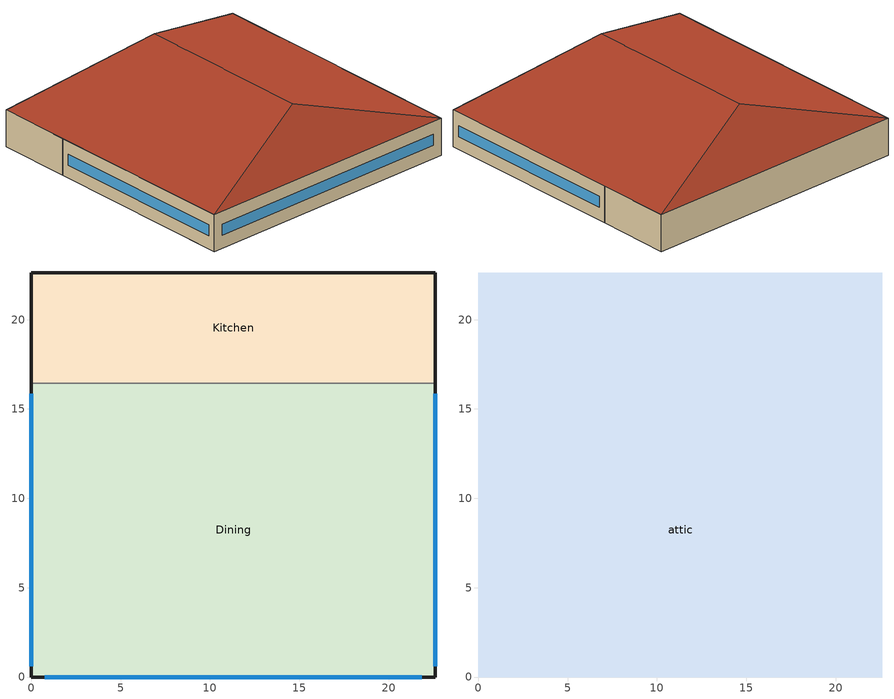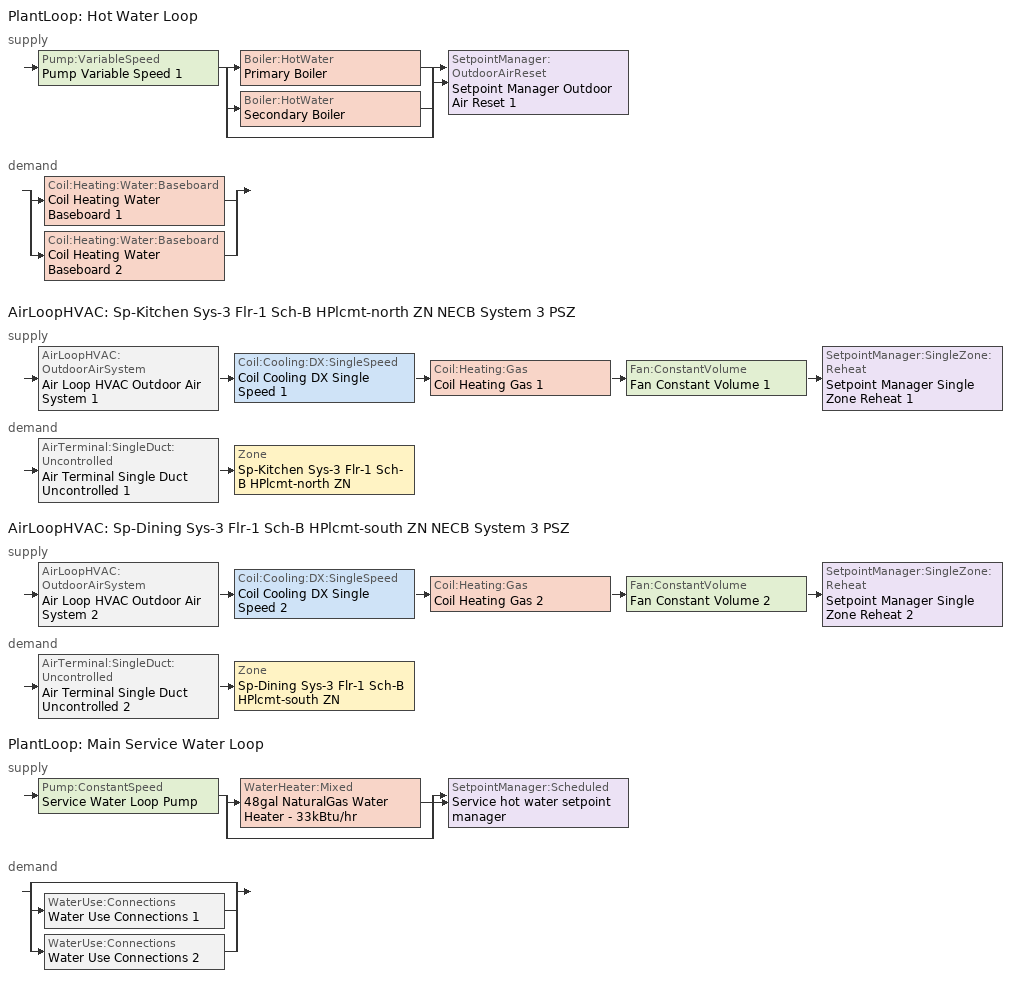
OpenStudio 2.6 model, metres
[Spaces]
Kitchen
 floor ground: 22.61,22.61 22.61,16.44 0,16.44 0,22.61 z0
 wall outside: 22.61,16.44 22.61,22.61 0,22.61 0,16.44 z0:3.05
 wall to Dining: 0,16.44 22.61,16.44 z0:3.05
Dining
 floor ground: 22.61,16.44 22.61,0 0,0 0,16.44 z0
 wall outside: 0,16.44 0,0 22.61,0 22.61,16.44 z0:3.05
 window: 0,15.84 0,0.6 / 22.61,0.6 22.61,15.84 / 0.75,0 21.86,0 z1.07:1.98
attic
 floor to Dining: 22.61,16.44 22.61,0 0,0 0,16.44 z3.05
 floor to Kitchen: 22.61,22.61 22.61,16.44 0,16.44 0,22.61 z3.05
 roof outside: 11.3,18.84,6.82 22.61,22.61,3.05 0,22.61,3.05; 11.3,3.77,6.82 0,0,3.05 22.61,0,3.05; 11.3,18.84,6.82 0,22.61,3.05 0,0,3.05 11.3,3.77,6.82; 11.3,3.77,6.82 22.61,0,3.05 22.61,22.61,3.05 11.3,18.84,6.82
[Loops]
PlantLoop 'Hot Water Loop'
 supply: Pump:VariableSpeed 'Pump Variable Speed 1' > split
  | Boiler:HotWater 'Primary Boiler'
  | Boiler:HotWater 'Secondary Boiler'
  | bypass
  join > SetpointManager:OutdoorAirReset 'Setpoint Manager Outdoor Air Reset 1'
 demand: split
  | Coil:Heating:Water:Baseboard 'Coil Heating Water Baseboard 1'
  | Coil:Heating:Water:Baseboard 'Coil Heating Water Baseboard 2'
AirLoopHVAC 'Sp-Kitchen Sys-3 Flr-1 Sch-B HPlcmt-north ZN NECB System 3 PSZ'
 supply: AirLoopHVAC:OutdoorAirSystem 'Air Loop HVAC Outdoor Air System 1' > Coil:Cooling:DX:SingleSpeed 'Coil Cooling DX Single Speed 1' > Coil:Heating:Gas 'Coil Heating Gas 1' > Fan:ConstantVolume 'Fan Constant Volume 1' > SetpointManager:SingleZone:Reheat 'Setpoint Manager Single Zone Reheat 1'
 demand: AirTerminal:SingleDuct:Uncontrolled 'Air Terminal Single Duct Uncontrolled 1' > Zone 'Sp-Kitchen Sys-3 Flr-1 Sch-B HPlcmt-north ZN'
AirLoopHVAC 'Sp-Dining Sys-3 Flr-1 Sch-B HPlcmt-south ZN NECB System 3 PSZ'
 supply: AirLoopHVAC:OutdoorAirSystem 'Air Loop HVAC Outdoor Air System 2' > Coil:Cooling:DX:SingleSpeed 'Coil Cooling DX Single Speed 2' > Coil:Heating:Gas 'Coil Heating Gas 2' > Fan:ConstantVolume 'Fan Constant Volume 2' > SetpointManager:SingleZone:Reheat 'Setpoint Manager Single Zone Reheat 2'
 demand: AirTerminal:SingleDuct:Uncontrolled 'Air Terminal Single Duct Uncontrolled 2' > Zone 'Sp-Dining Sys-3 Flr-1 Sch-B HPlcmt-south ZN'
PlantLoop 'Main Service Water Loop'
 supply: Pump:ConstantSpeed 'Service Water Loop Pump' > split
  | WaterHeater:Mixed '48gal NaturalGas Water Heater - 33kBtu/hr'
  | bypass
  join > SetpointManager:Scheduled 'Service hot water setpoint manager'
 demand: split
  | bypass
  | WaterUse:Connections 'Water Use Connections 1'
  | WaterUse:Connections 'Water Use Connections 2'
[Site]
Vancouver Intl AP_BC_CAN: Latitude {deg}=49.195; Longitude {deg}=-123.184; Time Zone {hr}=-8; Elevation {m}=4.3; Terrain=City
[Building]
FullServiceRestaurant-CAN_BC_Vancouver.Intl.AP.718920_CWEC2016.epw created: 2018-09-18 16:54:03 +0000: North Axis {deg}=0; Default Construction Set=BTAP-Mass at hdd = 2800.0; Standards Number of Stories=1; Standards Number of Above Ground Stories=1; Standards Building Type=FullServiceRestaurant
[Site:WaterMainsTemperature]
Calculation Method=Correlation; Annual Average Outdoor Air Temperature {C}=10.4083; Maximum Difference In Monthly Average Outdoor Air Temperatures {deltaC}=14.1
[Site:GroundTemperature:BuildingSurface]
19.527, 19.502, 19.536, 19.598, 20.002, 21.64, 22.225, 22.375, 21.449, 20.121, 19.802, 19.633
[ClimateZones]
Climate Zone Institution Name 2=CEC; Climate Zone Document Name 2=California Climate Zone Descriptions; Climate Zone Document Year 2=1995
[SizingPeriod:DesignDay] Barometric Pressure {Pa}=101273; Sky Clearness=0; Rain Indicator=0; Snow Indicator=0; Day of Month=21; Daylight Saving Time Indicator=0; Humidity Indicating Type=Wetbulb; Dry-Bulb Temperature Range Modifier Type=DefaultMultipliers
Name | Maximum Dry-Bulb Temperature {C} | Daily Dry-Bulb Temperature Range {deltaC} | Humidity Indicating Conditions at Maximum Dry-Bulb | Wind Speed {m/s} | Wind Direction {deg} | Month | Day Type | Solar Model Indicator | ASHRAE Taub | ASHRAE Taud
Vancouver Intl AP Ann Htg 99.6% Condns DB | -6.1 | 0 | -6.1 | 3 | 100 | 12 | WinterDesignDay | ASHRAEClearSky
Vancouver Intl AP Ann Clg .4% Condns DB=>MWB | 25.1 | 7.6 | 18.5 | 3.7 | 300 | 7 | SummerDesignDay | ASHRAETau | 0.359 | 2.485
[Material:NoMass] Roughness=Smooth; Thermal Absorptance=0.9; Solar Absorptance=0.7
Name | Thermal Resistance {m2-K/W} | Visible Absorptance
Typical Carpet Pad; Typical Carpet Pad 1 | 0.21648 | 0.8
Typical Insulation 1 | 4.14482 | 0.7
Typical Insulation 2 | 2.90366 | 0.7
Typical Insulation 3 | 4.40527 | 0.7
Typical Carpet Pad 2 | 1.25503 | 0.8
Typical Carpet Pad 3; Typical Carpet Pad 4 | 1.69459 | 0.8
Typical Insulation 4 | 0.416649 | 0.7
Typical Insulation 5 | 0.416667 | 0.7
[Material]
Name | Roughness | Thickness {m} | Conductivity {W/m-K} | Density {kg/m3} | Specific Heat {J/kg-K} | Thermal Absorptance | Solar Absorptance | Visible Absorptance
G05 25mm wood | MediumSmooth | 0.0254 | 0.15 | 608 | 1630 | 0.9 | 0.5 | 0.5
100mm Normalweight concrete floor 1 | MediumSmooth | 0.1016 | 2.31 | 2322 | 832
G01 13mm gypsum board 1 | Smooth | 0.0127 | 0.16 | 800 | 1090 | 0.9 | 0.7 | 0.5
4 in. Normalweight Concrete Floor 1 | MediumRough | 0.1016 | 2.31 | 2322 | 832 | 0.9 | 0.7 | 0.7
1IN Stucco 1 | Smooth | 0.0253 | 0.6918 | 1858 | 837 | 0.9 | 0.7 | 0.92
8IN CONCRETE HW RefBldg 1 | Rough | 0.2032 | 1.311 | 2240 | 836.8 | 0.9 | 0.7 | 0.7
1/2IN Gypsum 1 | Smooth | 0.0127 | 0.16 | 784.9 | 830 | 0.9 | 0.4 | 0.4
Metal Roof Surface 1; F08 Metal surface 1 | Smooth | 0.0008 | 45.28 | 7824 | 500 | 0.9 | 0.7 | 0.7
6 in. Normalweight Concrete Floor 1; 6 in. Normalweight Concrete Floor 2; 6 in. Normalweight Concrete Floor 3 | MediumRough | 0.1524 | 2.31 | 2322 | 832 | 0.9 | 0.7 | 0.7
[Construction]
BTAP-Int-Partition; BTAP-Int-Door: G05 25mm wood
BTAP-Int-Floor: 100mm Normalweight concrete floor 1, Typical Carpet Pad
BTAP-Int-Wall: G01 13mm gypsum board 1, G01 13mm gypsum board 1
BTAP-Int-Ceiling: Typical Carpet Pad, 100mm Normalweight concrete floor 1
BTAP-Int-Window: SimpleGlazing
BTAP-Ext-Floor-Mass:U-0.227: Typical Insulation 1, 4 in. Normalweight Concrete Floor 1, Typical Carpet Pad 1
BTAP-Ext-Wall-Mass:U-0.315: 1IN Stucco 1, 8IN CONCRETE HW RefBldg 1, Typical Insulation 2, 1/2IN Gypsum 1
BTAP-Ext-Roof-Metal:U-0.227: Metal Roof Surface 1, Typical Insulation 3
BTAP-Grnd-Floor-Mass:U-0.757: 6 in. Normalweight Concrete Floor 1, Typical Carpet Pad 2
BTAP-Grnd-Wall-Mass:U-0.568: 6 in. Normalweight Concrete Floor 2, Typical Carpet Pad 3
BTAP-Grnd-Roof-Mass:U-0.568: 6 in. Normalweight Concrete Floor 3, Typical Carpet Pad 4
BTAP-Ext-FixedWindow:U=0.240 SHGC=0.600; BTAP-Ext-GlassDoors:U=0.240 SHGC=0.600; BTAP-Ext-Skylights:U=0.240 SHGC=0.600; BTAP-Ext-DaylightDomes:U=0.240 SHGC=0.600; BTAP-Ext-DaylightDiffuser:U=0.240 SHGC=0.600: SimpleGlazing:U=0.240 SHGC=0.600
BTAP-Ext-Door:U-2.4: F08 Metal surface 1, Typical Insulation 4
BTAP-Ext-OverHeadDoor:U-2.4: Typical Insulation 5
[DefaultConstructionSet]
BTAP-Mass at hdd = 2800.0: Default Exterior Surface Constructions=BTAP-Mass at hdd = 2800.0; Default Interior Surface Constructions=Default Surface Constructions 2; Default Ground Contact Surface Constructions=BTAP-Mass at hdd = 2800.0 1; Default Exterior SubSurface Constructions=BTAP-Mass at hdd = 2800.0; Default Interior SubSurface Constructions=Default Sub Surface Constructions 2; Interior Partition Construction=BTAP-Int-Partition
[DefaultSurfaceConstructions]
Name | Floor Construction | Wall Construction | Roof Ceiling Construction
Default Surface Constructions 2 | BTAP-Int-Floor | BTAP-Int-Wall | BTAP-Int-Ceiling
BTAP-Mass at hdd = 2800.0 | BTAP-Ext-Floor-Mass:U-0.227 | BTAP-Ext-Wall-Mass:U-0.315 | BTAP-Ext-Roof-Metal:U-0.227
BTAP-Mass at hdd = 2800.0 1 | BTAP-Grnd-Floor-Mass:U-0.757 | BTAP-Grnd-Wall-Mass:U-0.568 | BTAP-Grnd-Roof-Mass:U-0.568
[DefaultSubSurfaceConstructions]
Name | Fixed Window Construction | Operable Window Construction | Door Construction | Glass Door Construction | Overhead Door Construction | Skylight Construction | Tubular Daylight Dome Construction | Tubular Daylight Diffuser Construction
Default Sub Surface Constructions 2 | BTAP-Int-Window | BTAP-Int-Window | BTAP-Int-Door
BTAP-Mass at hdd = 2800.0 | BTAP-Ext-FixedWindow:U=0.240 SHGC=0.600 | BTAP-Ext-FixedWindow:U=0.240 SHGC=0.600 | BTAP-Ext-Door:U-2.4 | BTAP-Ext-GlassDoors:U=0.240 SHGC=0.600 | BTAP-Ext-OverHeadDoor:U-2.4 | BTAP-Ext-Skylights:U=0.240 SHGC=0.600 | BTAP-Ext-DaylightDomes:U=0.240 SHGC=0.600 | BTAP-Ext-DaylightDiffuser:U=0.240 SHGC=0.600
[WindowMaterial:SimpleGlazingSystem] Solar Heat Gain Coefficient=0.6; Visible Transmittance=0.21
Name | U-Factor {W/m2-K}
SimpleGlazing | 2.2
SimpleGlazing:U=0.240 SHGC=0.600 | 2.4
[Space]
Name | Space Type | Building Story | Thermal Zone | Part of Total Floor Area
Kitchen | Space Function Food preparation area | Building Story 1 | Sp-Kitchen Sys-3 Flr-1 Sch-B HPlcmt-north ZN | Yes
Dining | Space Function Dining area - family dining | Building Story 1 | Sp-Dining Sys-3 Flr-1 Sch-B HPlcmt-south ZN | Yes
attic | Space Function - undefined - | Building Story 2 | Sp-attic Sys-0 Flr-2 Sch-- undefined - HPlcmt-core ZN | No
[BuildingStory]
Name | Nominal Z Coordinate {m}
Building Story 1 | 0
Building Story 2 | 3.0488
[SpaceType] Standards Building Type=Space Function
Name | Default Schedule Set | Design Specification Outdoor Air Object | Standards Space Type
Space Function - undefined - | Space Function - undefined - Schedule Set | Space Function - undefined - Ventilation | - undefined -
Space Function Dining area - family dining | Space Function Dining area - family dining Schedule Set | Space Function Dining area - family dining Ventilation | Dining area - family dining
Space Function Food preparation area | Space Function Food preparation area Schedule Set | Space Function Food preparation area Ventilation | Food preparation area
[DesignSpecification:OutdoorAir]
Name | Outdoor Air Flow per Person {m3/s-person} | Outdoor Air Flow per Floor Area {m3/s-m2} | Outdoor Air Flow Air Changes per Hour {1/hr} | Outdoor Air Method
Space Function - undefined - Ventilation | 0 | 0 | 0
Space Function Dining area - family dining Ventilation |  | 0.0035814 |  | Sum
Space Function Food preparation area Ventilation |  | 0.0013716 |  | Sum
[DefaultScheduleSet] Infiltration Schedule=Always On
Name | Number of People Schedule | People Activity Level Schedule | Lighting Schedule | Electric Equipment Schedule
Space Function - undefined - Schedule Set
Space Function Dining area - family dining Schedule Set; Space Function Food preparation area Schedule Set | NECB-B-Occupancy | NECB-Activity | NECB-B-Occupancy-NECB-B-Lighting-0.0-0.0-0.67-Light Ruleset | NECB-B-Electric-Equipment
[ThermostatSetpoint:DualSetpoint]
Name | Heating Setpoint Temperature Schedule | Cooling Setpoint Temperature Schedule
Space Function - undefined - Thermostat 2
Space Function Food preparation area Thermostat 2; Space Function Dining area - family dining Thermostat 2 | NECB-B-Thermostat Setpoint-Heating | NECB-B-Thermostat Setpoint-Cooling
[People:Definition] Number of People Calculation Method=People/Area; Fraction Radiant=0.3
Name | People per Space Floor Area {person/m2}
Space Function Dining area - family dining People Definition | 0.100036
Space Function Food preparation area People Definition | 0.0500182
[People] Work Efficiency Schedule=Work Efficiency Schedule; Clothing Insulation Schedule=Clothing Schedule; Air Velocity Schedule=Air Velocity Schedule; Multiplier=1
Name | People Definition | Space or SpaceType
Space Function Dining area - family dining People | Space Function Dining area - family dining People Definition | Space Function Dining area - family dining
Space Function Food preparation area People | Space Function Food preparation area People Definition | Space Function Food preparation area
[Lights:Definition] Design Level Calculation Method=Watts/Area; Fraction Radiant=0.5; Fraction Visible=0.2
Name | Watts per Space Floor Area {W/m2}
Space Function Dining area - family dining Lights Definition | 9.60349
Space Function Food preparation area Lights Definition | 13.1048
[Lights] Fraction Replaceable=1
Name | Lights Definition | Space or SpaceType
Space Function Dining area - family dining Lights | Space Function Dining area - family dining Lights Definition | Space Function Dining area - family dining
Space Function Food preparation area Lights | Space Function Food preparation area Lights Definition | Space Function Food preparation area
[ElectricEquipment:Definition] Design Level Calculation Method=Watts/Area; Fraction Radiant=0.5
Name | Watts per Space Floor Area {W/m2}
Space Function Dining area - family dining Elec Equip Definition | 1.00036
Space Function Food preparation area Elec Equip Definition | 10.0036
[ElectricEquipment]
Name | Electric Equipment Definition | Space or SpaceType
Space Function Dining area - family dining Elec Equip | Space Function Dining area - family dining Elec Equip Definition | Space Function Dining area - family dining
Space Function Food preparation area Elec Equip | Space Function Food preparation area Elec Equip Definition | Space Function Food preparation area
[SpaceInfiltration:DesignFlowRate] Schedule=Always On Discrete; Design Flow Rate Calculation Method=Flow/ExteriorArea; Flow per Exterior Surface Area {m3/s-m2}=0.00025; Constant Term Coefficient=0; Temperature Term Coefficient=0; Velocity Term Coefficient=0.224; Velocity Squared Term Coefficient=0
Name | Space or SpaceType
attic Infiltration | attic
Dining Infiltration | Dining
Kitchen Infiltration | Kitchen
[ThermalZone] Use Ideal Air Loads=No
Name | Thermostat
Sp-attic Sys-0 Flr-2 Sch-- undefined - HPlcmt-core ZN | Space Function - undefined - Thermostat 2
Sp-Kitchen Sys-3 Flr-1 Sch-B HPlcmt-north ZN | Space Function Food preparation area Thermostat 2
Sp-Dining Sys-3 Flr-1 Sch-B HPlcmt-south ZN | Space Function Dining area - family dining Thermostat 2
[Sizing:Zone] Zone Cooling Design Supply Air Temperature Input Method=SupplyAirTemperature; Zone Cooling Design Supply Air Temperature Difference {deltaC}=11.11; Zone Heating Design Supply Air Temperature Input Method=SupplyAirTemperature; Zone Heating Design Supply Air Temperature Difference {deltaC}=11.11; Zone Cooling Design Supply Air Humidity Ratio {kg-H2O/kg-air}=0.0085; Zone Heating Design Supply Air Humidity Ratio {kg-H2O/kg-air}=0.008; Cooling Design Air Flow Method=DesignDay; Heating Design Air Flow Method=DesignDay; Account for Dedicated Outdoor Air System=No; Dedicated Outdoor Air System Control Strategy=NeutralSupplyAir; Dedicated Outdoor Air Low Setpoint Temperature for Design {C}=autosize; Dedicated Outdoor Air High Setpoint Temperature for Design {C}=autosize
Name | Zone Cooling Design Supply Air Temperature {C} | Zone Heating Design Supply Air Temperature {C} | Zone Heating Sizing Factor | Zone Cooling Sizing Factor
Sp-attic Sys-0 Flr-2 Sch-- undefined - HPlcmt-core ZN | 14 | 40
Sp-Kitchen Sys-3 Flr-1 Sch-B HPlcmt-north ZN; Sp-Dining Sys-3 Flr-1 Sch-B HPlcmt-south ZN | 13 | 43 | 1.3 | 1.1
[Zone equipment]
Sp-Kitchen Sys-3 Flr-1 Sch-B HPlcmt-north ZN: Air Terminal Single Duct Uncontrolled 1, Zone HVAC Baseboard Convective Water 1
Sp-Dining Sys-3 Flr-1 Sch-B HPlcmt-south ZN: Air Terminal Single Duct Uncontrolled 2, Zone HVAC Baseboard Convective Water 2
[PlantLoop] Glycol Concentration=0; Plant Loop Volume {m3}=Autocalculate; Load Distribution Scheme=Optimal
Name | Fluid Type | Maximum Loop Temperature {C} | Minimum Loop Temperature {C}
Hot Water Loop | Water
Main Service Water Loop |  | 60 | 10
[Sizing:Plant] Loop Type=Heating; Sizing Option=NonCoincident; Zone Timesteps in Averaging Window=1; Coincident Sizing Factor Mode=None
Name | Design Loop Exit Temperature {C} | Loop Design Temperature Difference {deltaC}
Hot Water Loop | 82 | 16
Main Service Water Loop | 60 | 5
[Pump:VariableSpeed]
Pump Variable Speed 1: Pump Control Type=Intermittent; Skin Loss Radiative Fraction=0.5; Design Power Sizing Method=PowerPerFlowPerPressure; Design Electric Power per Unit Flow Rate {W/(m3/s)}=348701.1; Design Shaft Power per Unit Flow Rate per Unit Head {W-s/m3-Pa}=1.28205; Design Minimum Flow Rate Fraction=0
[Boiler:HotWater] Fuel Type=NaturalGas; Water Outlet Upper Temperature Limit {C}=99; Boiler Flow Mode=ConstantFlow; Parasitic Electric Load {W}=0; Sizing Factor=1
Primary Boiler; Secondary Boiler
[SetpointManager:OutdoorAirReset]
Setpoint Manager Outdoor Air Reset 1: Control Variable=Temperature; Setpoint at Outdoor Low Temperature {C}=82; Outdoor Low Temperature {C}=-16; Setpoint at Outdoor High Temperature {C}=60; Outdoor High Temperature {C}=0
[AirLoopHVAC] Availability Schedule=Always On Discrete; Design Supply Air Flow Rate {m3/s}=AutoSize
Sp-Kitchen Sys-3 Flr-1 Sch-B HPlcmt-north ZN NECB System 3 PSZ; Sp-Dining Sys-3 Flr-1 Sch-B HPlcmt-south ZN NECB System 3 PSZ
[Sizing:System] Type of Load to Size On=Sensible; Design Outdoor Air Flow Rate {m3/s}=Autosize; Minimum System Air Flow Ratio=1; Preheat Design Temperature {C}=7; Preheat Design Humidity Ratio {kg-H2O/kg-Air}=0.008; Precool Design Temperature {C}=13; Precool Design Humidity Ratio {kg-H2O/kg-Air}=0.008; Central Cooling Design Supply Air Temperature {C}=13; Central Heating Design Supply Air Temperature {C}=43; Sizing Option=NonCoincident; 100% Outdoor Air in Cooling=No; 100% Outdoor Air in Heating=No; Central Cooling Design Supply Air Humidity Ratio {kg-H2O/kg-Air}=0.0085; Central Heating Design Supply Air Humidity Ratio {kg-H2O/kg-Air}=0.008; Cooling Design Air Flow Method=DesignDay; Cooling Design Air Flow Rate {m3/s}=0; Heating Design Air Flow Method=DesignDay; Heating Design Air Flow Rate {m3/s}=0; System Outdoor Air Method=ZoneSum; Zone Maximum Outdoor Air Fraction=1; Cooling Supply Air Flow Rate Per Floor Area {m3/s-m2}=0.00996765; Cooling Fraction of Autosized Cooling Supply Air Flow Rate=1; Cooling Supply Air Flow Rate Per Unit Cooling Capacity {m3/s-W}=3.94755e-05; Heating Supply Air Flow Rate Per Floor Area {m3/s-m2}=0.00996765; Heating Fraction of Autosized Heating Supply Air Flow Rate=1; Heating Fraction of Autosized Cooling Supply Air Flow Rate=1; Heating Supply Air Flow Rate Per Unit Heating Capacity {m3/s-W}=3.15882e-05; Cooling Design Capacity Method=CoolingDesignCapacity; Cooling Design Capacity {W}=autosize; Cooling Design Capacity Per Floor Area {W/m2}=234.7; Fraction of Autosized Cooling Design Capacity=1; Heating Design Capacity Method=HeatingDesignCapacity; Heating Design Capacity {W}=autosize; Heating Design Capacity Per Floor Area {W/m2}=157; Fraction of Autosized Heating Design Capacity=1; Central Cooling Capacity Control Method=OnOff
Sp-Kitchen Sys-3 Flr-1 Sch-B HPlcmt-north ZN NECB System 3 PSZ; Sp-Dining Sys-3 Flr-1 Sch-B HPlcmt-south ZN NECB System 3 PSZ
[Fan:ConstantVolume] Availability Schedule=Always On Discrete; Maximum Flow Rate {m3/s}=AutoSize
Fan Constant Volume 1; Fan Constant Volume 2
[Coil:Heating:Gas] Availability Schedule=Always On Discrete; Gas Burner Efficiency=0.8; Nominal Capacity {W}=AutoSize; Parasitic Electric Load {W}=0; Parasitic Gas Load {W}=0
Coil Heating Gas 1; Coil Heating Gas 2
[Coil:Cooling:DX:SingleSpeed] Availability Schedule=Always On Discrete; Rated Total Cooling Capacity {W}=autosize; Rated Sensible Heat Ratio=autosize; Rated COP {W/W}=3; Rated Air Flow Rate {m3/s}=autosize; Rated Evaporator Fan Power Per Volume Flow Rate {W/(m3/s)}=773.3; Condenser Type=AirCooled; Evaporative Condenser Effectiveness=0; Evaporative Condenser Air Flow Rate {m3/s}=Autosize; Evaporative Condenser Pump Rated Power Consumption {W}=Autosize; Crankcase Heater Capacity {W}=0; Maximum Outdoor Dry-Bulb Temperature for Crankcase Heater Operation {C}=0; Basin Heater Capacity {W/K}=0; Basin Heater Setpoint Temperature {C}=10
Name | Total Cooling Capacity Function of Temperature Curve | Total Cooling Capacity Function of Flow Fraction Curve | Energy Input Ratio Function of Temperature Curve | Energy Input Ratio Function of Flow Fraction Curve | Part Load Fraction Correlation Curve
Coil Cooling DX Single Speed 1 | Curve Biquadratic 1 | Curve Quadratic 1 | Curve Biquadratic 2 | Curve Quadratic 2 | Curve Quadratic 3
Coil Cooling DX Single Speed 2 | Curve Biquadratic 3 | Curve Quadratic 4 | Curve Biquadratic 4 | Curve Quadratic 5 | Curve Quadratic 6
[Controller:OutdoorAir] Minimum Outdoor Air Flow Rate {m3/s}=autosize; Maximum Outdoor Air Flow Rate {m3/s}=Autosize; Economizer Control Type=NoEconomizer; Economizer Control Action Type=ModulateFlow; Economizer Maximum Limit Dry-Bulb Temperature {C}=28; Economizer Maximum Limit Enthalpy {J/kg}=64000; Economizer Minimum Limit Dry-Bulb Temperature {C}=-100; Lockout Type=NoLockout; Minimum Limit Type=FixedMinimum; High Humidity Control=No; Heat Recovery Bypass Control Type=BypassWhenWithinEconomizerLimits
Name | Controller Mechanical Ventilation
Controller Outdoor Air 1 | Controller Mechanical Ventilation 1
Controller Outdoor Air 2 | Controller Mechanical Ventilation 2
[Controller:MechanicalVentilation] Availability Schedule=Always On Discrete; System Outdoor Air Method=ZoneSum
Controller Mechanical Ventilation 1; Controller Mechanical Ventilation 2
[AirLoopHVAC:OutdoorAirSystem]
Name | Controller
Air Loop HVAC Outdoor Air System 1 | Controller Outdoor Air 1
Air Loop HVAC Outdoor Air System 2 | Controller Outdoor Air 2
[SetpointManager:SingleZone:Reheat] Minimum Supply Air Temperature {C}=13; Maximum Supply Air Temperature {C}=43
Name | Control Zone
Setpoint Manager Single Zone Reheat 1 | Sp-Kitchen Sys-3 Flr-1 Sch-B HPlcmt-north ZN
Setpoint Manager Single Zone Reheat 2 | Sp-Dining Sys-3 Flr-1 Sch-B HPlcmt-south ZN
[AirTerminal:SingleDuct:Uncontrolled] Availability Schedule=Always On Discrete; Maximum Air Flow Rate {m3/s}=AutoSize
Air Terminal Single Duct Uncontrolled 1; Air Terminal Single Duct Uncontrolled 2
[Coil:Heating:Water:Baseboard] Heating Design Capacity Method=HeatingDesignCapacity; Heating Design Capacity {W}=autosize; Heating Design Capacity Per Floor Area {W/m2}=0; Fraction of Autosized Heating Design Capacity=0.8
Coil Heating Water Baseboard 1; Coil Heating Water Baseboard 2
[ZoneHVAC:Baseboard:Convective:Water] Availability Schedule=Always On Discrete
Name | Heating Coil
Zone HVAC Baseboard Convective Water 1 | Coil Heating Water Baseboard 1
Zone HVAC Baseboard Convective Water 2 | Coil Heating Water Baseboard 2
[SetpointManager:Scheduled]
Service hot water setpoint manager: Control Variable=Temperature; Schedule=Service Water Loop Temp - 140F
[Pump:ConstantSpeed]
Service Water Loop Pump: Rated Flow Rate {m3/s}=autosize; Rated Pump Head {Pa}=226.454; Rated Power Consumption {W}=autosize; Motor Efficiency=0.9; Fraction of Motor Inefficiencies to Fluid Stream=0; Pump Control Type=Intermittent; Design Power Sizing Method=PowerPerFlowPerPressure; Design Electric Power per Unit Flow Rate {W/(m3/s)}=348701.1; Design Shaft Power per Unit Flow Rate per Unit Head {W-s/m3-Pa}=1.28205
[WaterHeater:Mixed]
48gal NaturalGas Water Heater - 33kBtu/hr: Tank Volume {m3}=0.18232; Setpoint Temperature Schedule=Service Water Loop Temp - 140F; Deadband Temperature Difference {deltaC}=2; Maximum Temperature Limit {C}=82.2222; Heater Control Type=Cycle; Heater Maximum Capacity {W}=9526.21; Heater Fuel Type=NaturalGas; Heater Thermal Efficiency=0.8; Off Cycle Parasitic Fuel Consumption Rate {W}=20; Off Cycle Parasitic Fuel Type=NaturalGas; Off Cycle Parasitic Heat Fraction to Tank=0.8; On Cycle Parasitic Fuel Type=NaturalGas; Ambient Temperature Indicator=Schedule; Ambient Temperature Schedule=Water Heater Ambient Temp Schedule - 70F; Off Cycle Loss Coefficient to Ambient Temperature {W/K}=6; On Cycle Loss Coefficient to Ambient Temperature {W/K}=6; Use Side Effectiveness=1; Source Side Effectiveness=1; Use Side Design Flow Rate {m3/s}=autosize; Source Side Design Flow Rate {m3/s}=autosize; Indirect Water Heating Recovery Time {hr}=1.5; Source Side Flow Control Mode=IndirectHeatPrimarySetpoint
[WaterUse:Connections]
Name | Water Use Equipment Name 1
Water Use Connections 1 | Dining Service Water Use 0.38gal/min
Water Use Connections 2 | Kitchen Service Water Use 0.07gal/min
[WaterUse:Equipment:Definition]
Name | Peak Flow Rate {m3/s} | Target Temperature Schedule | Sensible Fraction Schedule | Latent Fraction Schedule
Dining Service Water Use Def 0.38gal/min | 2.36933e-05 | Schedule Ruleset 5 | Schedule Ruleset 3 | Schedule Ruleset 4
Kitchen Service Water Use Def 0.07gal/min | 4.44248e-06 | Schedule Ruleset 8 | Schedule Ruleset 6 | Schedule Ruleset 7
[WaterUse:Equipment] Flow Rate Fraction Schedule=NECB-B-Service Water Heating
Name | Water Use Equipment Definition | Space
Dining Service Water Use 0.38gal/min | Dining Service Water Use Def 0.38gal/min | Dining
Kitchen Service Water Use 0.07gal/min | Kitchen Service Water Use Def 0.07gal/min | Kitchen
[Schedule:Ruleset]
Always On: Default Day Schedule=Always On Default
Clothing Schedule: Default Day Schedule=Clothing Schedule Default Winter Clothes
Air Velocity Schedule: Default Day Schedule=Air Velocity Schedule Default
Work Efficiency Schedule: Default Day Schedule=Work Efficiency Schedule Default
NECB-B-Occupancy: Default Day Schedule=NECB-B-Occupancy Default
NECB-Activity: Default Day Schedule=NECB-Activity Default; Summer Design Day Schedule=NECB-Activity Summer Design Day; Winter Design Day Schedule=NECB-Activity Winter Design Day
NECB-B-Occupancy-NECB-B-Lighting-0.0-0.0-0.67-Light Ruleset: Default Day Schedule=NECB-B-Occupancy-NECB-B-Lighting-0.0-0.0-0.67-Light Default
NECB-B-Electric-Equipment: Default Day Schedule=NECB-B-Electric-Equipment Default
NECB-B-Thermostat Setpoint-Heating: Default Day Schedule=NECB-B-Thermostat Setpoint-Heating Default
NECB-B-Thermostat Setpoint-Cooling: Default Day Schedule=NECB-B-Thermostat Setpoint-Cooling Default
Service Water Loop Temp - 140F: Default Day Schedule=Service Water Loop Temp - 140F Default
Water Heater Ambient Temp Schedule - 70F: Default Day Schedule=Water Heater Ambient Temp Schedule - 70F Default
Schedule Ruleset 3: Default Day Schedule=Schedule Day 5
Schedule Ruleset 4: Default Day Schedule=Schedule Day 6
Schedule Ruleset 5: Default Day Schedule=Schedule Day 7
NECB-B-Service Water Heating: Default Day Schedule=NECB-B-Service Water Heating Default
Schedule Ruleset 6: Default Day Schedule=Schedule Day 8
Schedule Ruleset 7: Default Day Schedule=Schedule Day 9
Schedule Ruleset 8: Default Day Schedule=Schedule Day 10
[Schedule:Day]
Always On Default; Clothing Schedule Default Winter Clothes: 24, 0, 1
Clothing Schedule Summer Clothes: 24, 0, 0.5
Air Velocity Schedule Default; Schedule Day 5; Schedule Day 8: 24, 0, 0.2
Work Efficiency Schedule Default: 24, 0, 0
NECB-B-Occupancy Default; NECB-B-Occupancy Default|Wkdy Day: 1, 0, 0.3, 2, 0, 0.1, 9, 0, 0, 10, 0, 0.1, 11, 0, 0.2, 12, 0, 0.5, 13, 0, 0.9, 14, 0, 0.8, 15, 0, 0.5, 17, 0, 0.2, 18, 0, 0.3, 19, 0, 0.6, 22, 0, 0.9, 23, 0, 0.6, 24, 0, 0.4
NECB-B-Occupancy Sat Day: 1, 0, 0.5, 2, 0, 0.3, 9, 0, 0, 10, 0, 0.1, 11, 0, 0.2, 12, 0, 0.5, 13, 0, 0.9, 14, 0, 0.8, 15, 0, 0.5, 17, 0, 0.2, 18, 0, 0.3, 19, 0, 0.6, 22, 0, 0.9, 24, 0, 0.6
NECB-B-Occupancy Sun|Hol Day: 1, 0, 0.1, 2, 0, 0.3, 10, 0, 0, 11, 0, 0.1, 12, 0, 0.4, 14, 0, 0.5, 15, 0, 0.4, 18, 0, 0.2, 19, 0, 0.5, 21, 0, 0.7, 22, 0, 0.5, 23, 0, 0.3, 24, 0, 0.1
NECB-Activity Default; NECB-Activity Winter Design Day; NECB-Activity Summer Design Day: 24, 0, 130
NECB-B-Occupancy-NECB-B-Lighting-0.0-0.0-0.67-Light Default; NECB-B-Occupancy-NECB-B-Lighting-0.0-0.0-0.67-Default|Wkdy-Light Day; NECB-B-Occupancy-NECB-B-Lighting-0.0-0.0-0.67-Sat-Light Day; NECB-B-Electric-Equipment Default; NECB-B-Electric-Equipment Default|Wkdy Day; NECB-B-Electric-Equipment Sat Day: 1, 0, 0.9, 2, 0, 0.5, 9, 0, 0.1, 10, 0, 0.5, 11, 0, 0.7, 24, 0, 0.9
NECB-B-Occupancy-NECB-B-Lighting-0.0-0.0-0.67-Sun|Hol-Light Day; NECB-B-Electric-Equipment Sun|Hol Day: 2, 0, 0.5, 10, 0, 0.1, 11, 0, 0.5, 23, 0, 0.9, 24, 0, 0.5
NECB-B-Thermostat Setpoint-Heating Default; NECB-B-Thermostat Setpoint-Heating Default|Wkdy Day; NECB-B-Thermostat Setpoint-Heating Sat Day: 2, 0, 22, 8, 0, 18, 9, 0, 20, 24, 0, 22
NECB-B-Thermostat Setpoint-Heating Sun|Hol Day: 1, 0, 18, 2, 0, 22, 9, 0, 18, 10, 0, 20, 23, 0, 22, 24, 0, 18
NECB-B-Thermostat Setpoint-Cooling Default; NECB-B-Thermostat Setpoint-Cooling Default|Wkdy Day; NECB-B-Thermostat Setpoint-Cooling Sat Day: 1, 0, 24, 8, 0, 35, 24, 0, 24
NECB-B-Thermostat Setpoint-Cooling Sun|Hol Day: 9, 0, 35, 23, 0, 24, 24, 0, 35
Service Water Loop Temp - 140F Default; Schedule Day 7; Schedule Day 10: 24, 0, 60
Water Heater Ambient Temp Schedule - 70F Default: 24, 0, 21.1111
Schedule Day 6; Schedule Day 9: 24, 0, 0.05
NECB-B-Service Water Heating Default; NECB-B-Service Water Heating Default|Wkdy Day: 1, 0, 0.6, 2, 0, 0.5, 9, 0, 0.05, 11, 0, 0.7, 12, 0, 0.4, 13, 0, 0.5, 15, 0, 0.6, 16, 0, 0.4, 18, 0, 0.3, 19, 0, 0.4, 20, 0, 0.5, 22, 0, 0.8, 24, 0, 0.9
NECB-B-Service Water Heating Sat Day: 1, 0, 0.7, 2, 0, 0.6, 9, 0, 0.05, 11, 0, 0.7, 12, 0, 0.4, 13, 0, 0.5, 15, 0, 0.6, 16, 0, 0.4, 18, 0, 0.3, 19, 0, 0.4, 20, 0, 0.5, 22, 0, 0.8, 24, 0, 0.9
NECB-B-Service Water Heating Sun|Hol Day: 1, 0, 0.5, 2, 0, 0.6, 9, 0, 0.05, 11, 0, 0.7, 12, 0, 0.4, 13, 0, 0.5, 15, 0, 0.6, 16, 0, 0.4, 18, 0, 0.3, 19, 0, 0.4, 20, 0, 0.5, 22, 0, 0.8, 24, 0, 0.5
[Schedule:Rule] Date Specification Type=DateRange; Start Day=1
Name | Schedule Ruleset | Rule Order | Day Schedule | Start Month | End Month | End Day | Apply Monday | Apply Tuesday | Apply Wednesday | Apply Thursday | Apply Friday | Apply Saturday | Apply Sunday
Schedule Rule 1 | Clothing Schedule | 0 | Clothing Schedule Summer Clothes | 5 | 9 | 30
Schedule Rule 2 | NECB-B-Occupancy | 2 | NECB-B-Occupancy Default|Wkdy Day | 1 | 12 | 31 | Yes | Yes | Yes | Yes | Yes
Schedule Rule 3 | NECB-B-Occupancy | 1 | NECB-B-Occupancy Sat Day | 1 | 12 | 31 |  |  |  |  |  | Yes
Schedule Rule 4 | NECB-B-Occupancy | 0 | NECB-B-Occupancy Sun|Hol Day | 1 | 12 | 31 |  |  |  |  |  |  | Yes
Schedule Rule 5 | NECB-B-Occupancy-NECB-B-Lighting-0.0-0.0-0.67-Light Ruleset | 2 | NECB-B-Occupancy-NECB-B-Lighting-0.0-0.0-0.67-Default|Wkdy-Light Day | 1 | 12 | 31 | Yes | Yes | Yes | Yes | Yes
Schedule Rule 6 | NECB-B-Occupancy-NECB-B-Lighting-0.0-0.0-0.67-Light Ruleset | 1 | NECB-B-Occupancy-NECB-B-Lighting-0.0-0.0-0.67-Sat-Light Day | 1 | 12 | 31 |  |  |  |  |  | Yes
Schedule Rule 7 | NECB-B-Occupancy-NECB-B-Lighting-0.0-0.0-0.67-Light Ruleset | 0 | NECB-B-Occupancy-NECB-B-Lighting-0.0-0.0-0.67-Sun|Hol-Light Day | 1 | 12 | 31 |  |  |  |  |  |  | Yes
Schedule Rule 8 | NECB-B-Electric-Equipment | 2 | NECB-B-Electric-Equipment Default|Wkdy Day | 1 | 12 | 31 | Yes | Yes | Yes | Yes | Yes
Schedule Rule 9 | NECB-B-Electric-Equipment | 1 | NECB-B-Electric-Equipment Sat Day | 1 | 12 | 31 |  |  |  |  |  | Yes
Schedule Rule 10 | NECB-B-Electric-Equipment | 0 | NECB-B-Electric-Equipment Sun|Hol Day | 1 | 12 | 31 |  |  |  |  |  |  | Yes
Schedule Rule 11 | NECB-B-Thermostat Setpoint-Heating | 2 | NECB-B-Thermostat Setpoint-Heating Default|Wkdy Day | 1 | 12 | 31 | Yes | Yes | Yes | Yes | Yes
Schedule Rule 12 | NECB-B-Thermostat Setpoint-Heating | 1 | NECB-B-Thermostat Setpoint-Heating Sat Day | 1 | 12 | 31 |  |  |  |  |  | Yes
Schedule Rule 13 | NECB-B-Thermostat Setpoint-Heating | 0 | NECB-B-Thermostat Setpoint-Heating Sun|Hol Day | 1 | 12 | 31 |  |  |  |  |  |  | Yes
Schedule Rule 14 | NECB-B-Thermostat Setpoint-Cooling | 2 | NECB-B-Thermostat Setpoint-Cooling Default|Wkdy Day | 1 | 12 | 31 | Yes | Yes | Yes | Yes | Yes
Schedule Rule 15 | NECB-B-Thermostat Setpoint-Cooling | 1 | NECB-B-Thermostat Setpoint-Cooling Sat Day | 1 | 12 | 31 |  |  |  |  |  | Yes
Schedule Rule 16 | NECB-B-Thermostat Setpoint-Cooling | 0 | NECB-B-Thermostat Setpoint-Cooling Sun|Hol Day | 1 | 12 | 31 |  |  |  |  |  |  | Yes
Schedule Rule 17 | NECB-B-Service Water Heating | 2 | NECB-B-Service Water Heating Default|Wkdy Day | 1 | 12 | 31 | Yes | Yes | Yes | Yes | Yes
Schedule Rule 18 | NECB-B-Service Water Heating | 1 | NECB-B-Service Water Heating Sat Day | 1 | 12 | 31 |  |  |  |  |  | Yes
Schedule Rule 19 | NECB-B-Service Water Heating | 0 | NECB-B-Service Water Heating Sun|Hol Day | 1 | 12 | 31 |  |  |  |  |  |  | Yes
[Schedule:Constant]
Always On Discrete: Value=1
[Curve:Biquadratic] Minimum Value of x=17; Maximum Value of x=22; Minimum Value of y=13; Maximum Value of y=46
Name | Coefficient1 Constant | Coefficient2 x | Coefficient3 x**2 | Coefficient4 y | Coefficient5 y**2 | Coefficient6 x*y
Curve Biquadratic 1; Curve Biquadratic 3 | 0.942588 | 0.00954335 | 0.00068377 | -0.0110427 | 5.249e-06 | -9.72e-06
Curve Biquadratic 2; Curve Biquadratic 4 | 0.342414 | 0.034885 | -0.0006237 | 0.00497722 | 0.000437951 | -0.000728028
[Curve:Quadratic]
Name | Coefficient1 Constant | Coefficient2 x | Coefficient3 x**2 | Minimum Value of x | Maximum Value of x
Curve Quadratic 1; Curve Quadratic 4 | 0.8 | 0.2 | 0 | 0.5 | 1.5
Curve Quadratic 2; Curve Quadratic 5 | 1.1552 | -0.1808 | 0.0256 | 0.5 | 1.5
Curve Quadratic 3; Curve Quadratic 6 | 0.85 | 0.15 | 0 | 0 | 1
